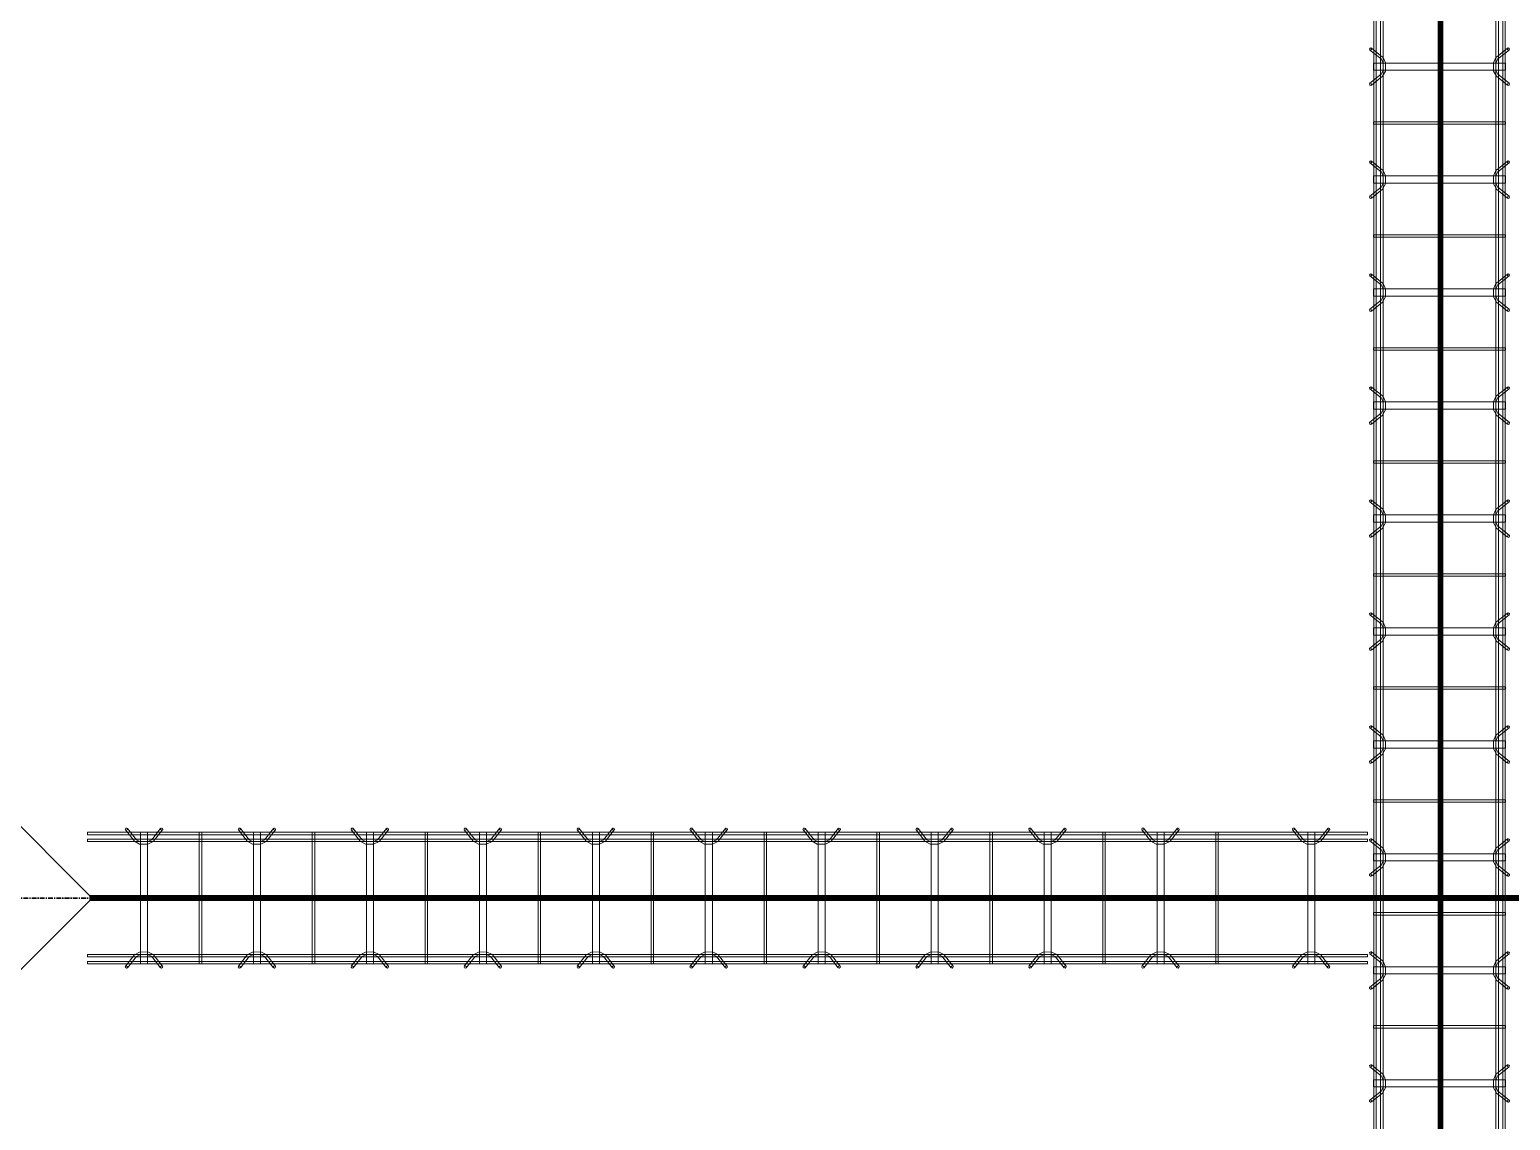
# Model space of a CAD drawing. Header units: inches. Extents: x -19229 to -222, y -6301 to 12387.
# Drawn here: x -2486.7 to -2329.4, y 10815.6 to 10931.4 of the extents above; entities that cross this region are included whole.
import ezdxf

# ---------------------------------------------------------------- set-up
doc = ezdxf.new("R2010")
doc.units = ezdxf.units.IN
doc.header["$MEASUREMENT"] = 0
doc.linetypes.add('Grid Line 1_2_', pattern=[0.875, 0.5, -0.125, 0.125, -0.125])
for name, color, linetype, lineweight in [('A-FLOR', 192, 'Continuous', 9), ('A-GENM', 13, 'Continuous', 9), ('S-BEAM', 12, 'Continuous', 9), ('S-GRID', 1, 'Continuous', 9)]:
    doc.layers.add(name, color=color, linetype=linetype, lineweight=lineweight)

# ---------------------------------------------------------------- blocks, each defined once
blk = doc.blocks.new('Dowel bar assembly - Dowel bar assembly-669756-SLAB ON GROUND JOINTS')
at = {"layer": 'S-BEAM'}
for p, q in [((2175, 1.98), (0, 1.98)), ((0, 1.72), (2175, 1.72)), ((916.02, 2.23), (916.97, 1.03)), ((917.18, 1.19), (916.23, 2.39)), ((917.62, 1.99), (917.62, -12.01)), ((918.38, 1.99), (917.62, 1.99)), ((917.62, 1.99), (918.38, 1.99)), ((918.38, -12.01), (918.38, 1.99)), ((919.76, 2.39), (918.81, 1.19)), ((919.01, 1.03), (919.96, 2.23)), ((923.87, 1.99), (923.87, -12.01)), ((924.13, 1.99), (923.87, 1.99)), ((923.87, 1.99), (924.13, 1.99)), ((924.13, -12.01), (924.13, 1.99)), ((928.02, 2.23), (928.97, 1.03)), ((929.18, 1.19), (928.23, 2.39)), ((929.62, 1.99), (929.62, -12.01)), ((930.38, 1.99), (929.62, 1.99)), ((929.62, 1.99), (930.38, 1.99)), ((930.38, -12.01), (930.38, 1.99)), ((931.76, 2.39), (930.81, 1.19)), ((931.01, 1.03), (931.96, 2.23)), ((935.87, 1.99), (935.87, -12.01)), ((936.13, 1.99), (935.87, 1.99)), ((935.87, 1.99), (936.13, 1.99)), ((936.13, -12.01), (936.13, 1.99)), ((940.02, 2.23), (940.97, 1.03)), ((941.18, 1.19), (940.23, 2.39)), ((941.62, 1.99), (941.62, -12.01)), ((942.38, 1.99), (941.62, 1.99)), ((941.62, 1.99), (942.38, 1.99)), ((942.38, -12.01), (942.38, 1.99)), ((943.76, 2.39), (942.81, 1.19)), ((943.01, 1.03), (943.96, 2.23)), ((947.87, 1.99), (947.87, -12.01)), ((948.13, 1.99), (947.87, 1.99)), ((947.87, 1.99), (948.13, 1.99)), ((948.13, -12.01), (948.13, 1.99)), ((952.02, 2.23), (952.97, 1.03)), ((953.18, 1.19), (952.23, 2.39)), ((953.62, 1.99), (953.62, -12.01)), ((954.38, 1.99), (953.62, 1.99)), ((953.62, 1.99), (954.38, 1.99)), ((954.38, -12.01), (954.38, 1.99)), ((955.76, 2.39), (954.81, 1.19)), ((955.01, 1.03), (955.96, 2.23)), ((959.87, 1.99), (959.87, -12.01)), ((960.13, 1.99), (959.87, 1.99)), ((959.87, 1.99), (960.13, 1.99)), ((960.13, -12.01), (960.13, 1.99)), ((964.02, 2.23), (964.97, 1.03)), ((965.18, 1.19), (964.23, 2.39)), ((965.62, 1.99), (965.62, -12.01)), ((966.38, 1.99), (965.62, 1.99)), ((965.62, 1.99), (966.38, 1.99)), ((966.38, -12.01), (966.38, 1.99)), ((967.76, 2.39), (966.81, 1.19)), ((967.01, 1.03), (967.96, 2.23)), ((971.87, 1.99), (971.87, -12.01)), ((972.13, 1.99), (971.87, 1.99)), ((971.87, 1.99), (972.13, 1.99)), ((972.13, -12.01), (972.13, 1.99)), ((976.02, 2.23), (976.97, 1.03)), ((977.18, 1.19), (976.23, 2.39)), ((977.62, 1.99), (977.62, -12.01)), ((978.38, 1.99), (977.62, 1.99)), ((977.62, 1.99), (978.38, 1.99)), ((978.38, -12.01), (978.38, 1.99)), ((979.76, 2.39), (978.81, 1.19)), ((979.01, 1.03), (979.96, 2.23)), ((983.87, 1.99), (983.87, -12.01)), ((984.13, 1.99), (983.87, 1.99)), ((983.87, 1.99), (984.13, 1.99)), ((984.13, -12.01), (984.13, 1.99)), ((988.02, 2.23), (988.97, 1.03)), ((989.18, 1.19), (988.23, 2.39)), ((989.62, 1.99), (989.62, -12.01)), ((990.38, 1.99), (989.62, 1.99)), ((989.62, 1.99), (990.38, 1.99)), ((990.38, -12.01), (990.38, 1.99)), ((991.76, 2.39), (990.81, 1.19)), ((991.01, 1.03), (991.96, 2.23)), ((995.87, 1.99), (995.87, -12.01)), ((996.13, 1.99), (995.87, 1.99)), ((995.87, 1.99), (996.13, 1.99)), ((996.13, -12.01), (996.13, 1.99)), ((1000.02, 2.23), (1000.97, 1.03)), ((1001.18, 1.19), (1000.23, 2.39)), ((1001.62, 1.99), (1001.62, -12.01)), ((1002.38, 1.99), (1001.62, 1.99)), ((1001.62, 1.99), (1002.38, 1.99)), ((1002.38, -12.01), (1002.38, 1.99)), ((1003.76, 2.39), (1002.81, 1.19)), ((1003.01, 1.03), (1003.96, 2.23)), ((1007.87, 1.99), (1007.87, -12.01)), ((1008.13, 1.99), (1007.87, 1.99)), ((1007.87, 1.99), (1008.13, 1.99)), ((1008.13, -12.01), (1008.13, 1.99)), ((1012.02, 2.23), (1012.97, 1.03)), ((1013.18, 1.19), (1012.23, 2.39)), ((1013.62, 1.99), (1013.62, -12.01)), ((1014.38, 1.99), (1013.62, 1.99)), ((1013.62, 1.99), (1014.38, 1.99)), ((1014.38, -12.01), (1014.38, 1.99)), ((1015.76, 2.39), (1014.81, 1.19)), ((1015.01, 1.03), (1015.96, 2.23)), ((1019.87, 1.99), (1019.87, -12.01)), ((1020.13, 1.99), (1019.87, 1.99)), ((1019.87, 1.99), (1020.13, 1.99)), ((1020.13, -12.01), (1020.13, 1.99)), ((1024.02, 2.23), (1024.97, 1.03)), ((1025.18, 1.19), (1024.23, 2.39)), ((1025.62, 1.99), (1025.62, -12.01)), ((1026.38, 1.99), (1025.62, 1.99)), ((1025.62, 1.99), (1026.38, 1.99)), ((1026.38, -12.01), (1026.38, 1.99)), ((1027.76, 2.39), (1026.81, 1.19)), ((1027.01, 1.03), (1027.96, 2.23)), ((2175, 1.25), (0, 1.25)), ((0, 0.99), (2175, 0.99)), ((2175, -11.01), (0, -11.01)), ((0, -11.27), (2175, -11.27)), ((2175, -11.74), (0, -11.74)), ((0, -12), (2175, -12)), ((916.97, -11.05), (916.02, -12.25)), ((916.23, -12.41), (917.18, -11.21)), ((918.38, -12.01), (917.62, -12.01)), ((917.62, -12.01), (918.38, -12.01)), ((918.81, -11.21), (919.76, -12.41)), ((919.96, -12.25), (919.01, -11.05)), ((924.13, -12.01), (923.87, -12.01)), ((923.87, -12.01), (924.13, -12.01)), ((928.97, -11.05), (928.02, -12.25)), ((928.23, -12.41), (929.18, -11.21)), ((930.38, -12.01), (929.62, -12.01)), ((929.62, -12.01), (930.38, -12.01)), ((930.81, -11.21), (931.76, -12.41)), ((931.96, -12.25), (931.01, -11.05)), ((936.13, -12.01), (935.87, -12.01)), ((935.87, -12.01), (936.13, -12.01)), ((940.97, -11.05), (940.02, -12.25)), ((940.23, -12.41), (941.18, -11.21)), ((942.38, -12.01), (941.62, -12.01)), ((941.62, -12.01), (942.38, -12.01)), ((942.81, -11.21), (943.76, -12.41)), ((943.96, -12.25), (943.01, -11.05)), ((948.13, -12.01), (947.87, -12.01)), ((947.87, -12.01), (948.13, -12.01)), ((952.97, -11.05), (952.02, -12.25)), ((952.23, -12.41), (953.18, -11.21)), ((954.38, -12.01), (953.62, -12.01)), ((953.62, -12.01), (954.38, -12.01)), ((954.81, -11.21), (955.76, -12.41)), ((955.96, -12.25), (955.01, -11.05)), ((960.13, -12.01), (959.87, -12.01)), ((959.87, -12.01), (960.13, -12.01)), ((964.97, -11.05), (964.02, -12.25)), ((964.23, -12.41), (965.18, -11.21)), ((966.38, -12.01), (965.62, -12.01)), ((965.62, -12.01), (966.38, -12.01)), ((966.81, -11.21), (967.76, -12.41)), ((967.96, -12.25), (967.01, -11.05)), ((972.13, -12.01), (971.87, -12.01)), ((971.87, -12.01), (972.13, -12.01)), ((976.97, -11.05), (976.02, -12.25)), ((976.23, -12.41), (977.18, -11.21)), ((978.38, -12.01), (977.62, -12.01)), ((977.62, -12.01), (978.38, -12.01)), ((978.81, -11.21), (979.76, -12.41)), ((979.96, -12.25), (979.01, -11.05)), ((984.13, -12.01), (983.87, -12.01)), ((983.87, -12.01), (984.13, -12.01)), ((988.97, -11.05), (988.02, -12.25)), ((988.23, -12.41), (989.18, -11.21)), ((990.38, -12.01), (989.62, -12.01)), ((989.62, -12.01), (990.38, -12.01)), ((990.81, -11.21), (991.76, -12.41)), ((991.96, -12.25), (991.01, -11.05)), ((996.13, -12.01), (995.87, -12.01)), ((995.87, -12.01), (996.13, -12.01)), ((1000.97, -11.05), (1000.02, -12.25)), ((1000.23, -12.41), (1001.18, -11.21)), ((1002.38, -12.01), (1001.62, -12.01)), ((1001.62, -12.01), (1002.38, -12.01)), ((1002.81, -11.21), (1003.76, -12.41)), ((1003.96, -12.25), (1003.01, -11.05)), ((1008.13, -12.01), (1007.87, -12.01)), ((1007.87, -12.01), (1008.13, -12.01)), ((1012.97, -11.05), (1012.02, -12.25)), ((1012.23, -12.41), (1013.18, -11.21)), ((1014.38, -12.01), (1013.62, -12.01)), ((1013.62, -12.01), (1014.38, -12.01)), ((1014.81, -11.21), (1015.76, -12.41)), ((1015.96, -12.25), (1015.01, -11.05)), ((1020.13, -12.01), (1019.87, -12.01)), ((1019.87, -12.01), (1020.13, -12.01)), ((1024.97, -11.05), (1024.02, -12.25)), ((1024.23, -12.41), (1025.18, -11.21)), ((1026.38, -12.01), (1025.62, -12.01)), ((1025.62, -12.01), (1026.38, -12.01)), ((1026.81, -11.21), (1027.76, -12.41)), ((1027.96, -12.25), (1027.01, -11.05))]:
    blk.add_line(p, q, dxfattribs=at)
at = {"layer": 'S-BEAM', "flags": 128}
for points in [[(916.97, 1.03), (917.53, 0.73), (918.39, 0.72), (918.97, 0.99), (919.01, 1.03)], [(917.18, 1.19), (917.62, 0.97), (918.38, 0.98), (918.81, 1.19)], [(928.97, 1.03), (929.53, 0.73), (930.39, 0.72), (930.97, 0.99), (931.01, 1.03)], [(929.18, 1.19), (929.62, 0.97), (930.38, 0.98), (930.81, 1.19)], [(940.97, 1.03), (941.53, 0.73), (942.39, 0.72), (942.97, 0.99), (943.01, 1.03)], [(941.18, 1.19), (941.62, 0.97), (942.38, 0.98), (942.81, 1.19)], [(952.97, 1.03), (953.53, 0.73), (954.39, 0.72), (954.97, 0.99), (955.01, 1.03)], [(953.18, 1.19), (953.62, 0.97), (954.38, 0.98), (954.81, 1.19)], [(964.97, 1.03), (965.53, 0.73), (966.39, 0.72), (966.97, 0.99), (967.01, 1.03)], [(965.18, 1.19), (965.62, 0.97), (966.38, 0.98), (966.81, 1.19)], [(976.97, 1.03), (977.53, 0.73), (978.39, 0.72), (978.97, 0.99), (979.01, 1.03)], [(977.18, 1.19), (977.62, 0.97), (978.38, 0.98), (978.81, 1.19)], [(988.97, 1.03), (989.53, 0.73), (990.39, 0.72), (990.97, 0.99), (991.01, 1.03)], [(989.18, 1.19), (989.62, 0.97), (990.38, 0.98), (990.81, 1.19)], [(1000.97, 1.03), (1001.53, 0.73), (1002.39, 0.72), (1002.97, 0.99), (1003.01, 1.03)], [(1001.18, 1.19), (1001.62, 0.97), (1002.38, 0.98), (1002.81, 1.19)], [(1012.97, 1.03), (1013.53, 0.73), (1014.39, 0.72), (1014.97, 0.99), (1015.01, 1.03)], [(1013.18, 1.19), (1013.62, 0.97), (1014.38, 0.98), (1014.81, 1.19)], [(1024.97, 1.03), (1025.53, 0.73), (1026.39, 0.72), (1026.97, 0.99), (1027.01, 1.03)], [(1025.18, 1.19), (1025.62, 0.97), (1026.38, 0.98), (1026.81, 1.19)], [(916.97, -11.05), (917.53, -10.75), (918.39, -10.74), (918.97, -11.01), (919.01, -11.05)], [(917.18, -11.21), (917.62, -10.99), (918.38, -11), (918.81, -11.21)], [(928.97, -11.05), (929.53, -10.75), (930.39, -10.74), (930.97, -11.01), (931.01, -11.05)], [(929.18, -11.21), (929.62, -10.99), (930.38, -11), (930.81, -11.21)], [(940.97, -11.05), (941.53, -10.75), (942.39, -10.74), (942.97, -11.01), (943.01, -11.05)], [(941.18, -11.21), (941.62, -10.99), (942.38, -11), (942.81, -11.21)], [(952.97, -11.05), (953.53, -10.75), (954.39, -10.74), (954.97, -11.01), (955.01, -11.05)], [(953.18, -11.21), (953.62, -10.99), (954.38, -11), (954.81, -11.21)], [(964.97, -11.05), (965.53, -10.75), (966.39, -10.74), (966.97, -11.01), (967.01, -11.05)], [(965.18, -11.21), (965.62, -10.99), (966.38, -11), (966.81, -11.21)], [(976.97, -11.05), (977.53, -10.75), (978.39, -10.74), (978.97, -11.01), (979.01, -11.05)], [(977.18, -11.21), (977.62, -10.99), (978.38, -11), (978.81, -11.21)], [(988.97, -11.05), (989.53, -10.75), (990.39, -10.74), (990.97, -11.01), (991.01, -11.05)], [(989.18, -11.21), (989.62, -10.99), (990.38, -11), (990.81, -11.21)], [(1000.97, -11.05), (1001.53, -10.75), (1002.39, -10.74), (1002.97, -11.01), (1003.01, -11.05)], [(1001.18, -11.21), (1001.62, -10.99), (1002.38, -11), (1002.81, -11.21)], [(1012.97, -11.05), (1013.53, -10.75), (1014.39, -10.74), (1014.97, -11.01), (1015.01, -11.05)], [(1013.18, -11.21), (1013.62, -10.99), (1014.38, -11), (1014.81, -11.21)], [(1024.97, -11.05), (1025.53, -10.75), (1026.39, -10.74), (1026.97, -11.01), (1027.01, -11.05)], [(1025.18, -11.21), (1025.62, -10.99), (1026.38, -11), (1026.81, -11.21)]]:
    blk.add_lwpolyline(points, dxfattribs=at)
at = {"layer": 'S-BEAM'}
for centre, major_axis, start_param, end_param in [((916.12, 2.31), (0.101, 0.08), 5.709265, 8.850858), ((916.12, 2.31), (0.101, 0.08), 2.567673, 5.709265), ((919.86, 2.31), (-0.101, 0.08), 3.715513, 6.857105), ((919.86, 2.31), (-0.101, 0.08), 0.57392, 3.715513), ((928.12, 2.31), (0.101, 0.08), 5.709265, 8.850858), ((928.12, 2.31), (0.101, 0.08), 2.567673, 5.709265), ((931.86, 2.31), (-0.101, 0.08), 3.715513, 6.857105), ((931.86, 2.31), (-0.101, 0.08), 0.57392, 3.715513), ((940.12, 2.31), (0.101, 0.08), 5.709265, 8.850858), ((940.12, 2.31), (0.101, 0.08), 2.567673, 5.709265), ((943.86, 2.31), (-0.101, 0.08), 3.715513, 6.857105), ((943.86, 2.31), (-0.101, 0.08), 0.57392, 3.715513), ((952.12, 2.31), (0.101, 0.08), 5.709265, 8.850858), ((952.12, 2.31), (0.101, 0.08), 2.567673, 5.709265), ((955.86, 2.31), (-0.101, 0.08), 3.715513, 6.857105), ((955.86, 2.31), (-0.101, 0.08), 0.57392, 3.715513), ((964.12, 2.31), (0.101, 0.08), 5.709265, 8.850858), ((964.12, 2.31), (0.101, 0.08), 2.567673, 5.709265), ((967.86, 2.31), (-0.101, 0.08), 3.715513, 6.857105), ((967.86, 2.31), (-0.101, 0.08), 0.57392, 3.715513), ((976.12, 2.31), (0.101, 0.08), 5.709265, 8.850858), ((976.12, 2.31), (0.101, 0.08), 2.567673, 5.709265), ((979.86, 2.31), (-0.101, 0.08), 3.715513, 6.857105), ((979.86, 2.31), (-0.101, 0.08), 0.57392, 3.715513), ((988.12, 2.31), (0.101, 0.08), 5.709265, 8.850858), ((988.12, 2.31), (0.101, 0.08), 2.567673, 5.709265), ((991.86, 2.31), (-0.101, 0.08), 3.715513, 6.857105), ((991.86, 2.31), (-0.101, 0.08), 0.57392, 3.715513), ((1000.12, 2.31), (0.101, 0.08), 5.709265, 8.850858), ((1000.12, 2.31), (0.101, 0.08), 2.567673, 5.709265), ((1003.86, 2.31), (-0.101, 0.08), 3.715513, 6.857105), ((1003.86, 2.31), (-0.101, 0.08), 0.57392, 3.715513), ((1012.12, 2.31), (0.101, 0.08), 5.709265, 8.850858), ((1012.12, 2.31), (0.101, 0.08), 2.567673, 5.709265), ((1015.86, 2.31), (-0.101, 0.08), 3.715513, 6.857105), ((1015.86, 2.31), (-0.101, 0.08), 0.57392, 3.715513), ((1024.12, 2.31), (0.101, 0.08), 5.709265, 8.850858), ((1024.12, 2.31), (0.101, 0.08), 2.567673, 5.709265), ((1027.86, 2.31), (-0.101, 0.08), 3.715513, 6.857105), ((1027.86, 2.31), (-0.101, 0.08), 0.57392, 3.715513), ((916.12, -12.33), (-0.101, 0.08), 3.715513, 6.857105), ((916.12, -12.33), (-0.101, 0.08), 0.57392, 3.715513), ((919.86, -12.33), (0.101, 0.08), 5.709265, 8.850858), ((919.86, -12.33), (0.101, 0.08), 2.567673, 5.709265), ((928.12, -12.33), (-0.101, 0.08), 3.715513, 6.857105), ((928.12, -12.33), (-0.101, 0.08), 0.57392, 3.715513), ((931.86, -12.33), (0.101, 0.08), 5.709265, 8.850858), ((931.86, -12.33), (0.101, 0.08), 2.567673, 5.709265), ((940.12, -12.33), (-0.101, 0.08), 3.715513, 6.857105), ((940.12, -12.33), (-0.101, 0.08), 0.57392, 3.715513), ((943.86, -12.33), (0.101, 0.08), 5.709265, 8.850858), ((943.86, -12.33), (0.101, 0.08), 2.567673, 5.709265), ((952.12, -12.33), (-0.101, 0.08), 3.715513, 6.857105), ((952.12, -12.33), (-0.101, 0.08), 0.57392, 3.715513), ((955.86, -12.33), (0.101, 0.08), 5.709265, 8.850858), ((955.86, -12.33), (0.101, 0.08), 2.567673, 5.709265), ((964.12, -12.33), (-0.101, 0.08), 3.715513, 6.857105), ((964.12, -12.33), (-0.101, 0.08), 0.57392, 3.715513), ((967.86, -12.33), (0.101, 0.08), 5.709265, 8.850858), ((967.86, -12.33), (0.101, 0.08), 2.567673, 5.709265), ((976.12, -12.33), (-0.101, 0.08), 3.715513, 6.857105), ((976.12, -12.33), (-0.101, 0.08), 0.57392, 3.715513), ((979.86, -12.33), (0.101, 0.08), 5.709265, 8.850858), ((979.86, -12.33), (0.101, 0.08), 2.567673, 5.709265), ((988.12, -12.33), (-0.101, 0.08), 3.715513, 6.857105), ((988.12, -12.33), (-0.101, 0.08), 0.57392, 3.715513), ((991.86, -12.33), (0.101, 0.08), 5.709265, 8.850858), ((991.86, -12.33), (0.101, 0.08), 2.567673, 5.709265), ((1000.12, -12.33), (-0.101, 0.08), 3.715513, 6.857105), ((1000.12, -12.33), (-0.101, 0.08), 0.57392, 3.715513), ((1003.86, -12.33), (0.101, 0.08), 5.709265, 8.850858), ((1003.86, -12.33), (0.101, 0.08), 2.567673, 5.709265), ((1012.12, -12.33), (-0.101, 0.08), 3.715513, 6.857105), ((1012.12, -12.33), (-0.101, 0.08), 0.57392, 3.715513), ((1015.86, -12.33), (0.101, 0.08), 5.709265, 8.850858), ((1015.86, -12.33), (0.101, 0.08), 2.567673, 5.709265), ((1024.12, -12.33), (-0.101, 0.08), 3.715513, 6.857105), ((1024.12, -12.33), (-0.101, 0.08), 0.57392, 3.715513), ((1027.86, -12.33), (0.101, 0.08), 5.709265, 8.850858), ((1027.86, -12.33), (0.101, 0.08), 2.567673, 5.709265)]:
    blk.add_ellipse(centre, major_axis=major_axis, ratio=0.816528, start_param=start_param, end_param=end_param, dxfattribs=at)
blk = doc.blocks.new('Dowel bar assembly - Dowel bar assembly-672828-SLAB ON GROUND JOINTS')
at = {"layer": 'S-BEAM'}
for p, q in [((136, 1.98), (0, 1.98)), ((0, 1.98), (0, 1.72)), ((0, 1.72), (0, 1.98)), ((0, 1.72), (136, 1.72)), ((4.02, 2.23), (4.97, 1.03)), ((5.18, 1.19), (4.23, 2.39)), ((5.63, 1.99), (5.63, -12.01)), ((6.38, 1.99), (5.63, 1.99)), ((5.63, 1.99), (6.38, 1.99)), ((6.38, -12.01), (6.38, 1.99)), ((7.76, 2.39), (6.81, 1.19)), ((7.01, 1.03), (7.96, 2.23)), ((11.87, 1.99), (11.87, -12.01)), ((12.13, 1.99), (11.87, 1.99)), ((11.87, 1.99), (12.13, 1.99)), ((12.13, -12.01), (12.13, 1.99)), ((16.02, 2.23), (16.97, 1.03)), ((17.18, 1.19), (16.23, 2.39)), ((17.63, 1.99), (17.63, -12.01)), ((18.38, 1.99), (17.63, 1.99)), ((17.63, 1.99), (18.38, 1.99)), ((18.38, -12.01), (18.38, 1.99)), ((19.76, 2.39), (18.81, 1.19)), ((19.01, 1.03), (19.96, 2.23)), ((23.87, 1.99), (23.87, -12.01)), ((24.13, 1.99), (23.87, 1.99)), ((23.87, 1.99), (24.13, 1.99)), ((24.13, -12.01), (24.13, 1.99)), ((28.02, 2.23), (28.97, 1.03)), ((29.18, 1.19), (28.23, 2.39)), ((29.63, 1.99), (29.63, -12.01)), ((30.38, 1.99), (29.63, 1.99)), ((29.63, 1.99), (30.38, 1.99)), ((30.38, -12.01), (30.38, 1.99)), ((31.76, 2.39), (30.81, 1.19)), ((31.01, 1.03), (31.96, 2.23)), ((35.87, 1.99), (35.87, -12.01)), ((36.13, 1.99), (35.87, 1.99)), ((35.87, 1.99), (36.13, 1.99)), ((36.13, -12.01), (36.13, 1.99)), ((40.02, 2.23), (40.97, 1.03)), ((41.18, 1.19), (40.23, 2.39)), ((41.63, 1.99), (41.63, -12.01)), ((42.38, 1.99), (41.63, 1.99)), ((41.63, 1.99), (42.38, 1.99)), ((42.38, -12.01), (42.38, 1.99)), ((43.76, 2.39), (42.81, 1.19)), ((43.01, 1.03), (43.96, 2.23)), ((47.87, 1.99), (47.87, -12.01)), ((48.13, 1.99), (47.87, 1.99)), ((47.87, 1.99), (48.13, 1.99)), ((48.13, -12.01), (48.13, 1.99)), ((52.02, 2.23), (52.97, 1.03)), ((53.18, 1.19), (52.23, 2.39)), ((53.63, 1.99), (53.63, -12.01)), ((54.38, 1.99), (53.63, 1.99)), ((53.63, 1.99), (54.38, 1.99)), ((54.38, -12.01), (54.38, 1.99)), ((55.76, 2.39), (54.81, 1.19)), ((55.01, 1.03), (55.96, 2.23)), ((59.87, 1.99), (59.87, -12.01)), ((60.13, 1.99), (59.87, 1.99)), ((59.87, 1.99), (60.13, 1.99)), ((60.13, -12.01), (60.13, 1.99)), ((64.02, 2.23), (64.97, 1.03)), ((65.18, 1.19), (64.23, 2.39)), ((65.63, 1.99), (65.63, -12.01)), ((66.38, 1.99), (65.63, 1.99)), ((65.63, 1.99), (66.38, 1.99)), ((66.38, -12.01), (66.38, 1.99)), ((67.76, 2.39), (66.81, 1.19)), ((67.01, 1.03), (67.96, 2.23)), ((71.87, 1.99), (71.87, -12.01)), ((72.13, 1.99), (71.87, 1.99)), ((71.87, 1.99), (72.13, 1.99)), ((72.13, -12.01), (72.13, 1.99)), ((76.02, 2.23), (76.97, 1.03)), ((77.18, 1.19), (76.23, 2.39)), ((77.63, 1.99), (77.63, -12.01)), ((78.38, 1.99), (77.63, 1.99)), ((77.63, 1.99), (78.38, 1.99)), ((78.38, -12.01), (78.38, 1.99)), ((79.76, 2.39), (78.81, 1.19)), ((79.01, 1.03), (79.96, 2.23)), ((83.87, 1.99), (83.87, -12.01)), ((84.13, 1.99), (83.87, 1.99)), ((83.87, 1.99), (84.13, 1.99)), ((84.13, -12.01), (84.13, 1.99)), ((88.02, 2.23), (88.97, 1.03)), ((89.18, 1.19), (88.23, 2.39)), ((89.63, 1.99), (89.63, -12.01)), ((90.38, 1.99), (89.63, 1.99)), ((89.63, 1.99), (90.38, 1.99)), ((90.38, -12.01), (90.38, 1.99)), ((91.76, 2.39), (90.81, 1.19)), ((91.01, 1.03), (91.96, 2.23)), ((95.87, 1.99), (95.87, -12.01)), ((96.13, 1.99), (95.87, 1.99)), ((95.87, 1.99), (96.13, 1.99)), ((96.13, -12.01), (96.13, 1.99)), ((100.02, 2.23), (100.97, 1.03)), ((101.18, 1.19), (100.23, 2.39)), ((101.63, 1.99), (101.63, -12.01)), ((102.38, 1.99), (101.63, 1.99)), ((101.63, 1.99), (102.38, 1.99)), ((102.38, -12.01), (102.38, 1.99)), ((103.76, 2.39), (102.81, 1.19)), ((103.01, 1.03), (103.96, 2.23)), ((107.87, 1.99), (107.87, -12.01)), ((108.13, 1.99), (107.87, 1.99)), ((107.87, 1.99), (108.13, 1.99)), ((108.13, -12.01), (108.13, 1.99)), ((112.02, 2.23), (112.97, 1.03)), ((113.18, 1.19), (112.23, 2.39)), ((113.63, 1.99), (113.63, -12.01)), ((114.38, 1.99), (113.63, 1.99)), ((113.63, 1.99), (114.38, 1.99)), ((114.38, -12.01), (114.38, 1.99)), ((115.76, 2.39), (114.81, 1.19)), ((115.01, 1.03), (115.96, 2.23)), ((119.87, 1.99), (119.87, -12.01)), ((120.13, 1.99), (119.87, 1.99)), ((119.87, 1.99), (120.13, 1.99)), ((120.13, -12.01), (120.13, 1.99)), ((128.02, 2.23), (128.97, 1.03)), ((129.18, 1.19), (128.23, 2.39)), ((129.63, 1.99), (129.63, -12.01)), ((130.38, 1.99), (129.63, 1.99)), ((129.63, 1.99), (130.38, 1.99)), ((130.38, -12.01), (130.38, 1.99)), ((131.76, 2.39), (130.81, 1.19)), ((131.01, 1.03), (131.96, 2.23)), ((136, 1.98), (136, 1.72)), ((136, 1.72), (136, 1.98)), ((136, 1.25), (0, 1.25)), ((0, 0.99), (0, 1.25)), ((0, 1.25), (0, 0.99)), ((0, 0.99), (136, 0.99)), ((136, 0.99), (136, 1.25)), ((136, 1.25), (136, 0.99)), ((136, -11.01), (0, -11.01)), ((0, -11.27), (0, -11.01)), ((0, -11.01), (0, -11.27)), ((0, -11.27), (136, -11.27)), ((136, -11.74), (0, -11.74)), ((0, -12), (0, -11.74)), ((0, -11.74), (0, -12)), ((0, -12), (136, -12)), ((4.97, -11.05), (4.02, -12.25)), ((4.23, -12.41), (5.18, -11.21)), ((6.38, -12.01), (5.63, -12.01)), ((5.63, -12.01), (6.38, -12.01)), ((6.81, -11.21), (7.76, -12.41)), ((7.96, -12.25), (7.01, -11.05)), ((12.13, -12.01), (11.87, -12.01)), ((11.87, -12.01), (12.13, -12.01)), ((16.97, -11.05), (16.02, -12.25)), ((16.23, -12.41), (17.18, -11.21)), ((18.38, -12.01), (17.63, -12.01)), ((17.63, -12.01), (18.38, -12.01)), ((18.81, -11.21), (19.76, -12.41)), ((19.96, -12.25), (19.01, -11.05)), ((24.13, -12.01), (23.87, -12.01)), ((23.87, -12.01), (24.13, -12.01)), ((28.97, -11.05), (28.02, -12.25)), ((28.23, -12.41), (29.18, -11.21)), ((30.38, -12.01), (29.63, -12.01)), ((29.63, -12.01), (30.38, -12.01)), ((30.81, -11.21), (31.76, -12.41)), ((31.96, -12.25), (31.01, -11.05)), ((36.13, -12.01), (35.87, -12.01)), ((35.87, -12.01), (36.13, -12.01)), ((40.97, -11.05), (40.02, -12.25)), ((40.23, -12.41), (41.18, -11.21)), ((42.38, -12.01), (41.63, -12.01)), ((41.63, -12.01), (42.38, -12.01)), ((42.81, -11.21), (43.76, -12.41)), ((43.96, -12.25), (43.01, -11.05)), ((48.13, -12.01), (47.87, -12.01)), ((47.87, -12.01), (48.13, -12.01)), ((52.97, -11.05), (52.02, -12.25)), ((52.23, -12.41), (53.18, -11.21)), ((54.38, -12.01), (53.63, -12.01)), ((53.63, -12.01), (54.38, -12.01)), ((54.81, -11.21), (55.76, -12.41)), ((55.96, -12.25), (55.01, -11.05)), ((60.13, -12.01), (59.87, -12.01)), ((59.87, -12.01), (60.13, -12.01)), ((64.97, -11.05), (64.02, -12.25)), ((64.23, -12.41), (65.18, -11.21)), ((66.38, -12.01), (65.63, -12.01)), ((65.63, -12.01), (66.38, -12.01)), ((66.81, -11.21), (67.76, -12.41)), ((67.96, -12.25), (67.01, -11.05)), ((72.13, -12.01), (71.87, -12.01)), ((71.87, -12.01), (72.13, -12.01)), ((76.97, -11.05), (76.02, -12.25)), ((76.23, -12.41), (77.18, -11.21)), ((78.38, -12.01), (77.63, -12.01)), ((77.63, -12.01), (78.38, -12.01)), ((78.81, -11.21), (79.76, -12.41)), ((79.96, -12.25), (79.01, -11.05)), ((84.13, -12.01), (83.87, -12.01)), ((83.87, -12.01), (84.13, -12.01)), ((88.97, -11.05), (88.02, -12.25)), ((88.23, -12.41), (89.18, -11.21)), ((90.38, -12.01), (89.63, -12.01)), ((89.63, -12.01), (90.38, -12.01)), ((90.81, -11.21), (91.76, -12.41)), ((91.96, -12.25), (91.01, -11.05)), ((96.13, -12.01), (95.87, -12.01)), ((95.87, -12.01), (96.13, -12.01)), ((100.97, -11.05), (100.02, -12.25)), ((100.23, -12.41), (101.18, -11.21)), ((102.38, -12.01), (101.63, -12.01)), ((101.63, -12.01), (102.38, -12.01)), ((102.81, -11.21), (103.76, -12.41)), ((103.96, -12.25), (103.01, -11.05)), ((108.13, -12.01), (107.87, -12.01)), ((107.87, -12.01), (108.13, -12.01)), ((112.97, -11.05), (112.02, -12.25)), ((112.23, -12.41), (113.18, -11.21)), ((114.38, -12.01), (113.63, -12.01)), ((113.63, -12.01), (114.38, -12.01)), ((114.81, -11.21), (115.76, -12.41)), ((115.96, -12.25), (115.01, -11.05)), ((120.13, -12.01), (119.87, -12.01)), ((119.87, -12.01), (120.13, -12.01)), ((128.97, -11.05), (128.02, -12.25)), ((128.23, -12.41), (129.18, -11.21)), ((130.38, -12.01), (129.63, -12.01)), ((129.63, -12.01), (130.38, -12.01)), ((130.81, -11.21), (131.76, -12.41)), ((131.96, -12.25), (131.01, -11.05)), ((136, -11.27), (136, -11.01)), ((136, -11.01), (136, -11.27)), ((136, -12), (136, -11.74)), ((136, -11.74), (136, -12))]:
    blk.add_line(p, q, dxfattribs=at)
at = {"layer": 'S-BEAM', "flags": 128}
for points in [[(4.97, 1.03), (5.53, 0.73), (6.39, 0.72), (6.97, 0.99), (7.01, 1.03)], [(5.18, 1.19), (5.62, 0.97), (6.38, 0.98), (6.81, 1.19)], [(16.97, 1.03), (17.53, 0.73), (18.39, 0.72), (18.97, 0.99), (19.01, 1.03)], [(17.18, 1.19), (17.62, 0.97), (18.38, 0.98), (18.81, 1.19)], [(28.97, 1.03), (29.53, 0.73), (30.39, 0.72), (30.97, 0.99), (31.01, 1.03)], [(29.18, 1.19), (29.62, 0.97), (30.38, 0.98), (30.81, 1.19)], [(40.97, 1.03), (41.53, 0.73), (42.39, 0.72), (42.97, 0.99), (43.01, 1.03)], [(41.18, 1.19), (41.62, 0.97), (42.38, 0.98), (42.81, 1.19)], [(52.97, 1.03), (53.53, 0.73), (54.39, 0.72), (54.97, 0.99), (55.01, 1.03)], [(53.18, 1.19), (53.62, 0.97), (54.38, 0.98), (54.81, 1.19)], [(64.97, 1.03), (65.53, 0.73), (66.39, 0.72), (66.97, 0.99), (67.01, 1.03)], [(65.18, 1.19), (65.62, 0.97), (66.38, 0.98), (66.81, 1.19)], [(76.97, 1.03), (77.53, 0.73), (78.39, 0.72), (78.97, 0.99), (79.01, 1.03)], [(77.18, 1.19), (77.62, 0.97), (78.38, 0.98), (78.81, 1.19)], [(88.97, 1.03), (89.53, 0.73), (90.39, 0.72), (90.97, 0.99), (91.01, 1.03)], [(89.18, 1.19), (89.62, 0.97), (90.38, 0.98), (90.81, 1.19)], [(100.97, 1.03), (101.53, 0.73), (102.39, 0.72), (102.97, 0.99), (103.01, 1.03)], [(101.18, 1.19), (101.62, 0.97), (102.38, 0.98), (102.81, 1.19)], [(112.97, 1.03), (113.53, 0.73), (114.39, 0.72), (114.97, 0.99), (115.01, 1.03)], [(113.18, 1.19), (113.62, 0.97), (114.38, 0.98), (114.81, 1.19)], [(128.97, 1.03), (129.53, 0.73), (130.39, 0.72), (130.97, 0.99), (131.01, 1.03)], [(129.18, 1.19), (129.62, 0.97), (130.38, 0.98), (130.81, 1.19)], [(4.97, -11.05), (5.53, -10.75), (6.39, -10.74), (6.97, -11.01), (7.01, -11.05)], [(5.18, -11.21), (5.62, -10.99), (6.38, -11), (6.81, -11.21)], [(16.97, -11.05), (17.53, -10.75), (18.39, -10.74), (18.97, -11.01), (19.01, -11.05)], [(17.18, -11.21), (17.62, -10.99), (18.38, -11), (18.81, -11.21)], [(28.97, -11.05), (29.53, -10.75), (30.39, -10.74), (30.97, -11.01), (31.01, -11.05)], [(29.18, -11.21), (29.62, -10.99), (30.38, -11), (30.81, -11.21)], [(40.97, -11.05), (41.53, -10.75), (42.39, -10.74), (42.97, -11.01), (43.01, -11.05)], [(41.18, -11.21), (41.62, -10.99), (42.38, -11), (42.81, -11.21)], [(52.97, -11.05), (53.53, -10.75), (54.39, -10.74), (54.97, -11.01), (55.01, -11.05)], [(53.18, -11.21), (53.62, -10.99), (54.38, -11), (54.81, -11.21)], [(64.97, -11.05), (65.53, -10.75), (66.39, -10.74), (66.97, -11.01), (67.01, -11.05)], [(65.18, -11.21), (65.62, -10.99), (66.38, -11), (66.81, -11.21)], [(76.97, -11.05), (77.53, -10.75), (78.39, -10.74), (78.97, -11.01), (79.01, -11.05)], [(77.18, -11.21), (77.62, -10.99), (78.38, -11), (78.81, -11.21)], [(88.97, -11.05), (89.53, -10.75), (90.39, -10.74), (90.97, -11.01), (91.01, -11.05)], [(89.18, -11.21), (89.62, -10.99), (90.38, -11), (90.81, -11.21)], [(100.97, -11.05), (101.53, -10.75), (102.39, -10.74), (102.97, -11.01), (103.01, -11.05)], [(101.18, -11.21), (101.62, -10.99), (102.38, -11), (102.81, -11.21)], [(112.97, -11.05), (113.53, -10.75), (114.39, -10.74), (114.97, -11.01), (115.01, -11.05)], [(113.18, -11.21), (113.62, -10.99), (114.38, -11), (114.81, -11.21)], [(128.97, -11.05), (129.53, -10.75), (130.39, -10.74), (130.97, -11.01), (131.01, -11.05)], [(129.18, -11.21), (129.62, -10.99), (130.38, -11), (130.81, -11.21)]]:
    blk.add_lwpolyline(points, dxfattribs=at)
at = {"layer": 'S-BEAM'}
for centre, major_axis, start_param, end_param in [((4.12, 2.31), (0.101, 0.08), 5.709265, 8.850858), ((4.12, 2.31), (0.101, 0.08), 2.567673, 5.709265), ((7.86, 2.31), (-0.101, 0.08), 3.715513, 6.857105), ((7.86, 2.31), (-0.101, 0.08), 0.57392, 3.715513), ((16.12, 2.31), (0.101, 0.08), 5.709265, 8.850858), ((16.12, 2.31), (0.101, 0.08), 2.567673, 5.709265), ((19.86, 2.31), (-0.101, 0.08), 3.715513, 6.857105), ((19.86, 2.31), (-0.101, 0.08), 0.57392, 3.715513), ((28.12, 2.31), (0.101, 0.08), 5.709265, 8.850858), ((28.12, 2.31), (0.101, 0.08), 2.567673, 5.709265), ((31.86, 2.31), (-0.101, 0.08), 3.715513, 6.857105), ((31.86, 2.31), (-0.101, 0.08), 0.57392, 3.715513), ((40.12, 2.31), (0.101, 0.08), 5.709265, 8.850858), ((40.12, 2.31), (0.101, 0.08), 2.567673, 5.709265), ((43.86, 2.31), (-0.101, 0.08), 3.715513, 6.857105), ((43.86, 2.31), (-0.101, 0.08), 0.57392, 3.715513), ((52.12, 2.31), (0.101, 0.08), 5.709265, 8.850858), ((52.12, 2.31), (0.101, 0.08), 2.567673, 5.709265), ((55.86, 2.31), (-0.101, 0.08), 3.715513, 6.857105), ((55.86, 2.31), (-0.101, 0.08), 0.57392, 3.715513), ((64.12, 2.31), (0.101, 0.08), 5.709265, 8.850858), ((64.12, 2.31), (0.101, 0.08), 2.567673, 5.709265), ((67.86, 2.31), (-0.101, 0.08), 3.715513, 6.857105), ((67.86, 2.31), (-0.101, 0.08), 0.57392, 3.715513), ((76.12, 2.31), (0.101, 0.08), 5.709265, 8.850858), ((76.12, 2.31), (0.101, 0.08), 2.567673, 5.709265), ((79.86, 2.31), (-0.101, 0.08), 3.715513, 6.857105), ((79.86, 2.31), (-0.101, 0.08), 0.57392, 3.715513), ((88.12, 2.31), (0.101, 0.08), 5.709265, 8.850858), ((88.12, 2.31), (0.101, 0.08), 2.567673, 5.709265), ((91.86, 2.31), (-0.101, 0.08), 3.715513, 6.857105), ((91.86, 2.31), (-0.101, 0.08), 0.57392, 3.715513), ((100.12, 2.31), (0.101, 0.08), 5.709265, 8.850858), ((100.12, 2.31), (0.101, 0.08), 2.567673, 5.709265), ((103.86, 2.31), (-0.101, 0.08), 3.715513, 6.857105), ((103.86, 2.31), (-0.101, 0.08), 0.57392, 3.715513), ((112.12, 2.31), (0.101, 0.08), 5.709265, 8.850858), ((112.12, 2.31), (0.101, 0.08), 2.567673, 5.709265), ((115.86, 2.31), (-0.101, 0.08), 3.715513, 6.857105), ((115.86, 2.31), (-0.101, 0.08), 0.57392, 3.715513), ((128.12, 2.31), (0.101, 0.08), 5.709265, 8.850858), ((128.12, 2.31), (0.101, 0.08), 2.567673, 5.709265), ((131.86, 2.31), (-0.101, 0.08), 3.715513, 6.857105), ((131.86, 2.31), (-0.101, 0.08), 0.57392, 3.715513), ((4.12, -12.33), (-0.101, 0.08), 3.715513, 6.857105), ((4.12, -12.33), (-0.101, 0.08), 0.57392, 3.715513), ((7.86, -12.33), (0.101, 0.08), 5.709265, 8.850858), ((7.86, -12.33), (0.101, 0.08), 2.567673, 5.709265), ((16.12, -12.33), (-0.101, 0.08), 3.715513, 6.857105), ((16.12, -12.33), (-0.101, 0.08), 0.57392, 3.715513), ((19.86, -12.33), (0.101, 0.08), 5.709265, 8.850858), ((19.86, -12.33), (0.101, 0.08), 2.567673, 5.709265), ((28.12, -12.33), (-0.101, 0.08), 3.715513, 6.857105), ((28.12, -12.33), (-0.101, 0.08), 0.57392, 3.715513), ((31.86, -12.33), (0.101, 0.08), 5.709265, 8.850858), ((31.86, -12.33), (0.101, 0.08), 2.567673, 5.709265), ((40.12, -12.33), (-0.101, 0.08), 3.715513, 6.857105), ((40.12, -12.33), (-0.101, 0.08), 0.57392, 3.715513), ((43.86, -12.33), (0.101, 0.08), 5.709265, 8.850858), ((43.86, -12.33), (0.101, 0.08), 2.567673, 5.709265), ((52.12, -12.33), (-0.101, 0.08), 3.715513, 6.857105), ((52.12, -12.33), (-0.101, 0.08), 0.57392, 3.715513), ((55.86, -12.33), (0.101, 0.08), 5.709265, 8.850858), ((55.86, -12.33), (0.101, 0.08), 2.567673, 5.709265), ((64.12, -12.33), (-0.101, 0.08), 3.715513, 6.857105), ((64.12, -12.33), (-0.101, 0.08), 0.57392, 3.715513), ((67.86, -12.33), (0.101, 0.08), 5.709265, 8.850858), ((67.86, -12.33), (0.101, 0.08), 2.567673, 5.709265), ((76.12, -12.33), (-0.101, 0.08), 3.715513, 6.857105), ((76.12, -12.33), (-0.101, 0.08), 0.57392, 3.715513), ((79.86, -12.33), (0.101, 0.08), 5.709265, 8.850858), ((79.86, -12.33), (0.101, 0.08), 2.567673, 5.709265), ((88.12, -12.33), (-0.101, 0.08), 3.715513, 6.857105), ((88.12, -12.33), (-0.101, 0.08), 0.57392, 3.715513), ((91.86, -12.33), (0.101, 0.08), 5.709265, 8.850858), ((91.86, -12.33), (0.101, 0.08), 2.567673, 5.709265), ((100.12, -12.33), (-0.101, 0.08), 3.715513, 6.857105), ((100.12, -12.33), (-0.101, 0.08), 0.57392, 3.715513), ((103.86, -12.33), (0.101, 0.08), 5.709265, 8.850858), ((103.86, -12.33), (0.101, 0.08), 2.567673, 5.709265), ((112.12, -12.33), (-0.101, 0.08), 3.715513, 6.857105), ((112.12, -12.33), (-0.101, 0.08), 0.57392, 3.715513), ((115.86, -12.33), (0.101, 0.08), 5.709265, 8.850858), ((115.86, -12.33), (0.101, 0.08), 2.567673, 5.709265), ((128.12, -12.33), (-0.101, 0.08), 3.715513, 6.857105), ((128.12, -12.33), (-0.101, 0.08), 0.57392, 3.715513), ((131.86, -12.33), (0.101, 0.08), 5.709265, 8.850858), ((131.86, -12.33), (0.101, 0.08), 2.567673, 5.709265)]:
    blk.add_ellipse(centre, major_axis=major_axis, ratio=0.816528, start_param=start_param, end_param=end_param, dxfattribs=at)

msp = doc.modelspace()

# ---------------------------------------------------------------- linework, layer by layer
at = {"layer": 'A-FLOR'}
for p, q in [((-2500.32374, 10859.43204), (-2480.0811, 10839.1894)), ((-2480.0811, 10839.1894), (-2500.32374, 10818.94676))]:
    msp.add_line(p, q, dxfattribs=at)
at = {"layer": 'A-GENM'}
for p, q in [((-2337.08036, 9901.1894), (-2337.08036, 12077.1894)), ((-2337.02059, 12077.1894), (-2337.02059, 9901.1894)), ((-2337.02059, 12077.1894), (-2337.02059, 9901.1894)), ((-2337.00273, 12077.1894), (-2337.00273, 9901.1894)), ((-2336.99348, 9901.1894), (-2336.99348, 12077.1894)), ((-2336.98122, 9901.1894), (-2336.98122, 12077.1894)), ((-2336.98122, 12077.1894), (-2336.98122, 9901.1894)), ((-2336.91585, 9901.1894), (-2336.91585, 12077.1894)), ((-2336.86718, 9901.1894), (-2336.86718, 12077.1894)), ((-2336.7803, 12077.1894), (-2336.7803, 9901.1894)), ((-2336.66626, 9901.1894), (-2336.66626, 12077.1894)), ((-2336.66626, 9901.1894), (-2336.66626, 12077.1894)), ((-2336.65869, 9901.1894), (-2336.65869, 12077.1894)), ((-2336.65717, 9901.1894), (-2336.65717, 12077.1894)), ((-2336.62689, 12077.1894), (-2336.62689, 9901.1894)), ((-2336.62689, 12077.1894), (-2336.62689, 9901.1894)), ((-2336.57181, 9901.1894), (-2336.57181, 12077.1894)), ((-2336.57029, 9901.1894), (-2336.57029, 12077.1894)), ((-2480.30359, 10839.23284), (-2480.30359, 10839.44285)), ((-2480.30359, 10839.44285), (-2480.30359, 10839.01965)), ((-2193.51714, 10839.44285), (-2480.30359, 10839.44285)), ((-2480.30359, 10839.01965), (-2480.30359, 10839.44133)), ((-2480.30359, 10839.44133), (-2480.30359, 10839.09729)), ((-2193.51714, 10839.44133), (-2480.30359, 10839.44133)), ((-2480.30359, 10838.99255), (-2480.30359, 10839.38625)), ((-2480.30359, 10839.38625), (-2480.30359, 10839.34688)), ((-2480.30359, 10839.38625), (-2193.51714, 10839.38625)), ((-2480.30359, 10839.38625), (-2193.51714, 10839.38625)), ((-2480.30359, 10838.93277), (-2480.30359, 10839.35597)), ((-2480.30359, 10839.35597), (-2480.30359, 10839.14596)), ((-2193.51714, 10839.35597), (-2480.30359, 10839.35597)), ((-2480.30359, 10839.01041), (-2480.30359, 10839.35445)), ((-2480.30359, 10839.35445), (-2480.30359, 10838.93277)), ((-2193.51714, 10839.35445), (-2480.30359, 10839.35445)), ((-2480.30359, 10839.34688), (-2480.30359, 10839.03192)), ((-2193.51714, 10839.34688), (-2480.30359, 10839.34688)), ((-2193.51714, 10839.34688), (-2480.30359, 10839.34688)), ((-2480.30359, 10839.14596), (-2480.30359, 10839.23284)), ((-2480.30359, 10839.23284), (-2193.51714, 10839.23284)), ((-2193.51714, 10839.14596), (-2480.30359, 10839.14596)), ((-2480.30359, 10839.09729), (-2480.30359, 10839.01041)), ((-2193.51714, 10839.09729), (-2480.30359, 10839.09729)), ((-2480.30359, 10839.03192), (-2480.30359, 10838.99255)), ((-2193.51714, 10839.03192), (-2480.30359, 10839.03192)), ((-2480.30359, 10839.03192), (-2193.51714, 10839.03192)), ((-2193.51714, 10839.01965), (-2480.30359, 10839.01965)), ((-2480.30359, 10839.01041), (-2193.51714, 10839.01041)), ((-2480.30359, 10838.99255), (-2193.51714, 10838.99255)), ((-2480.30359, 10838.99255), (-2193.51714, 10838.99255)), ((-2193.51714, 10838.93277), (-2480.30359, 10838.93277))]:
    msp.add_line(p, q, dxfattribs=at)
at = {"layer": 'S-GRID', "linetype": 'Grid Line 1_2_', "lineweight": 30}
msp.add_line((-1777.2452, 10839.1894), (-4038.05123, 10839.1894), dxfattribs=at)

# ---------------------------------------------------------------- block references
at = {"layer": 'S-BEAM', "rotation": 89.99999999999991}
msp.add_blockref('Dowel bar assembly - Dowel bar assembly-669756-SLAB ON GROUND JOINTS', (-2341.93092, 9901.50636), dxfattribs=at)
at = {"layer": 'S-BEAM'}
msp.add_blockref('Dowel bar assembly - Dowel bar assembly-672828-SLAB ON GROUND JOINTS', (-2480.55578, 10844.19959), dxfattribs=at)

doc.saveas('drawing.dxf')
